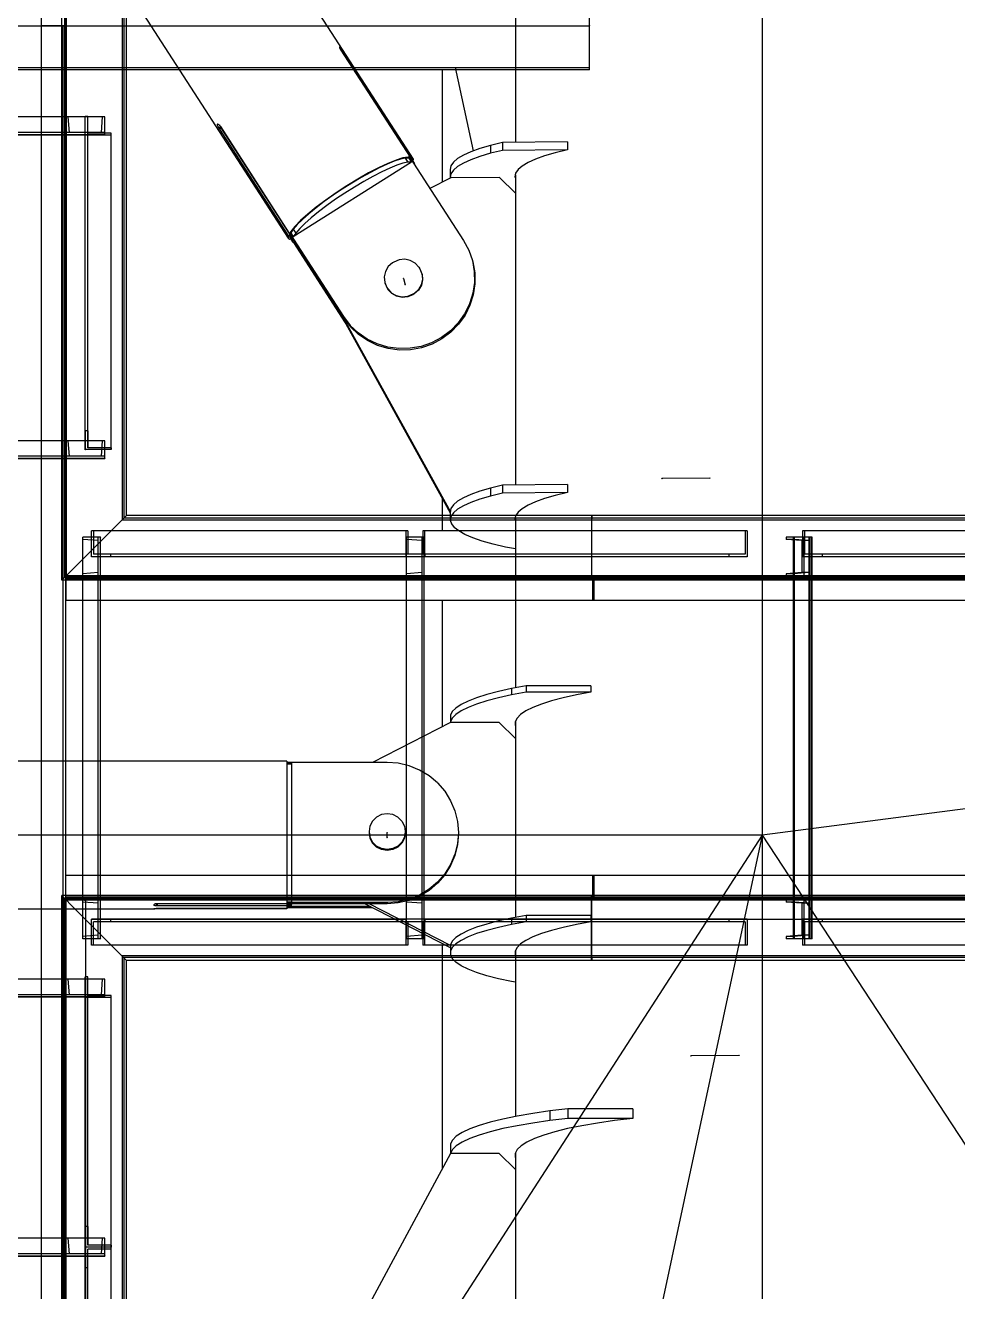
# Model space of a CAD drawing. Header units: millimetres. Extents: x 150209.93 to 150215.05, y 136675.65 to 136679.93.
# Drawn here: x 150211.3568 to 150211.4144, y 136679.0787 to 136679.157 of the extents above; entities that cross this region are included whole.
import ezdxf

# ---------------------------------------------------------------- set-up
doc = ezdxf.new("R2010")
doc.units = ezdxf.units.MM
doc.header["$LTSCALE"] = 0.25
for name, pattern in [('CENTER', [50.8, 31.75, -6.35, 6.35, -6.35]), ('XKITLINE00', [0]), ('XKITLINE02', [4, 2, -2]), ('XKITLINE03', [6, 3, -1, 1, -1])]:
    doc.linetypes.add(name, pattern=pattern)

# ---------------------------------------------------------------- blocks, each defined once
blk = doc.blocks.new('çatıı')
at = {"color": 116, "linetype": 'XKITLINE02', "true_color": 0x136734}
for p, q in [((12147.47, 17630.24), (12147.47, 19335.78)), ((12154.97, 17630.24), (12154.97, 19335.78)), ((12155.07, 17642.74), (12155.07, 17460.35)), ((12172.31, 17642.74), (12172.31, 17477.59)), ((12316.66, 17616.59), (12316.66, 17643.89)), ((12154.54, 17641.92), (12154.54, 17459.82)), ((12172.84, 17641.92), (12172.84, 17478.12)), ((12154.97, 17630.24), (12147.49, 17630.24)), ((12154.99, 17630.24), (12153.69, 17630.24)), ((12154.14, 17151.06), (12154.14, 17630.24)), ((12154.99, 17452.77), (12154.99, 17630.24)), ((12316.66, 17617.19), (11893.35, 17617.19)), ((12173.69, 17616.59), (12147.49, 17616.59)), ((12244.43, 17616.59), (12190.09, 17616.59)), ((12316.66, 17616.59), (12275.39, 17616.59)), ((12166.99, 17602.09), (12042.99, 17602.09)), ((12166.99, 17602.09), (12147.49, 17602.09)), ((12155.67, 17602.09), (12154.99, 17602.09)), ((12154.99, 17596.59), (12154.99, 17602.09)), ((12156.06, 17597.29), (12155.67, 17602.09)), ((12160.97, 17499.34), (12160.97, 17602.24)), ((12161.77, 17602.24), (12160.97, 17602.24)), ((12161.77, 17499.92), (12161.77, 17602.24)), ((12165.93, 17597.29), (12166.31, 17602.09)), ((12166.99, 17602.09), (12166.31, 17602.09)), ((12166.99, 17596.59), (12166.99, 17602.09)), ((12166.99, 17596.59), (12166.99, 17602.09)), ((12166.99, 17597.29), (12042.99, 17597.29)), ((12166.99, 17596.59), (12042.99, 17596.59)), ((12166.99, 17596.59), (12147.49, 17596.59)), ((12166.99, 17596.59), (12154.99, 17596.59)), ((12165.93, 17597.29), (12156.06, 17597.29)), ((12168.97, 17596.42), (12160.97, 17596.42)), ((12168.97, 17597.01), (12161.77, 17597.01)), ((12168.97, 17499.34), (12168.97, 17597.01)), ((12166.99, 17502.09), (12042.99, 17502.09)), ((12166.99, 17502.09), (12147.49, 17502.09)), ((12155.67, 17502.09), (12154.99, 17502.09)), ((12154.99, 17496.59), (12154.99, 17502.09)), ((12156.06, 17497.29), (12155.67, 17502.09)), ((12160.97, 17505.15), (12160.97, 17499.34)), ((12161.77, 17505.15), (12160.97, 17505.15)), ((12161.77, 17505.15), (12161.77, 17499.92)), ((12165.93, 17497.29), (12166.31, 17502.09)), ((12166.99, 17502.09), (12166.31, 17502.09)), ((12166.99, 17496.59), (12166.99, 17502.09)), ((12166.99, 17496.59), (12166.99, 17502.09)), ((12168.97, 17499.34), (12160.97, 17499.34)), ((12168.97, 17499.92), (12161.77, 17499.92)), ((12168.97, 17499.92), (12168.97, 17499.34)), ((12166.99, 17497.29), (12042.99, 17497.29)), ((12166.99, 17496.59), (12042.99, 17496.59)), ((12166.99, 17496.59), (12147.49, 17496.59)), ((12166.99, 17496.59), (12154.99, 17496.59)), ((12165.93, 17497.29), (12156.06, 17497.29)), ((12317.43, 17478.12), (12172.84, 17478.12)), ((12317.43, 17478.97), (12273.71, 17478.97)), ((12317.43, 17478.97), (12317.35, 17478.97)), ((12317.35, 17478.97), (12317.35, 17458.97)), ((12460.77, 17478.97), (12317.35, 17478.97)), ((12317.35, 17478.97), (12317.35, 17458.97)), ((12317.43, 17478.12), (12317.36, 17477.59)), ((12317.43, 17478.12), (12317.36, 17477.59)), ((12317.43, 17478.97), (12317.43, 17478.12)), ((12317.43, 17478.97), (12317.43, 17478.12)), ((12461.79, 17478.12), (12317.43, 17478.12)), ((12260.59, 17474.25), (12162.92, 17474.25)), ((12162.92, 17466.25), (12162.92, 17474.25)), ((12163.5, 17474.25), (12163.5, 17467.05)), ((12317.36, 17477.59), (12172.31, 17477.59)), ((12260.01, 17474.25), (12260.01, 17466.25)), ((12260.59, 17474.25), (12260.59, 17467.05)), ((12356.41, 17474.25), (12265.19, 17474.25)), ((12265.19, 17474.25), (12265.19, 17467.05)), ((12265.76, 17474.25), (12265.76, 17466.25)), ((12317.36, 17477.59), (12317.36, 17460.35)), ((12462.18, 17477.59), (12317.36, 17477.59)), ((12317.36, 17477.59), (12317.36, 17460.35)), ((12365.37, 17474.25), (12356.41, 17474.25)), ((12364.8, 17474.25), (12364.8, 17467.05)), ((12365.37, 17474.25), (12365.37, 17466.25)), ((12473.57, 17474.27), (12382.5, 17474.25)), ((12382.5, 17474.25), (12382.5, 17466.25)), ((12383.11, 17474.25), (12383.11, 17467.05)), ((12160.17, 17348.27), (12160.17, 17472.27)), ((12165.67, 17472.27), (12160.17, 17472.27)), ((12165.67, 17472.27), (12160.17, 17472.27)), ((12160.17, 17471.59), (12160.17, 17472.27)), ((12164.97, 17471.21), (12160.17, 17471.59)), ((12164.97, 17348.27), (12164.97, 17472.27)), ((12164.97, 17461.34), (12164.97, 17471.21)), ((12165.67, 17348.27), (12165.67, 17472.27)), ((12165.67, 17460.27), (12165.67, 17472.27)), ((12260.17, 17348.27), (12260.17, 17472.27)), ((12265.67, 17472.27), (12260.17, 17472.27)), ((12265.67, 17472.27), (12260.17, 17472.27)), ((12260.17, 17471.59), (12260.17, 17472.27)), ((12264.97, 17471.21), (12260.17, 17471.59)), ((12264.97, 17348.27), (12264.97, 17472.27)), ((12264.97, 17461.34), (12264.97, 17471.21)), ((12265.67, 17410.92), (12265.67, 17472.27)), ((12265.67, 17460.27), (12265.67, 17472.27)), ((12385.25, 17472.27), (12377.45, 17472.27)), ((12377.45, 17472.27), (12377.45, 17471.59)), ((12382.25, 17471.21), (12377.45, 17471.59)), ((12379.75, 17471.59), (12377.45, 17471.59)), ((12379.75, 17348.27), (12379.75, 17472.27)), ((12385.52, 17472.27), (12379.75, 17472.27)), ((12379.75, 17472.27), (12379.75, 17471.59)), ((12384.55, 17471.21), (12379.75, 17471.59)), ((12379.77, 17348.27), (12379.77, 17472.27)), ((12380.01, 17348.27), (12380.01, 17472.27)), ((12380.03, 17348.27), (12380.03, 17472.27)), ((12382.25, 17471.21), (12382.25, 17461.34)), ((12384.55, 17471.21), (12382.25, 17471.21)), ((12382.95, 17472.27), (12382.95, 17460.27)), ((12384.55, 17471.21), (12384.55, 17461.34)), ((12384.57, 17348.27), (12384.57, 17472.27)), ((12384.8, 17348.27), (12384.8, 17472.27)), ((12385.25, 17348.27), (12385.25, 17472.27)), ((12385.25, 17472.27), (12385.25, 17460.27)), ((12385.52, 17348.27), (12385.52, 17472.27)), ((12265.82, 17467.05), (12163.5, 17467.05)), ((12168.74, 17467.05), (12168.74, 17466.25)), ((12355.89, 17467.05), (12260.08, 17467.05)), ((12260.08, 17467.05), (12260.08, 17466.25)), ((12265.82, 17467.05), (12265.82, 17466.25)), ((12364.8, 17467.05), (12355.89, 17467.05)), ((12359.69, 17467.05), (12359.69, 17466.25)), ((12473.57, 17466.27), (12382.5, 17466.25)), ((12473.57, 17467.07), (12383.11, 17467.05)), ((12388.54, 17467.06), (12383.11, 17467.05)), ((12478.48, 17467.07), (12388.54, 17467.06)), ((12388.54, 17467.06), (12388.54, 17466.26)), ((12478.48, 17466.27), (12388.54, 17466.26)), ((12265.82, 17466.25), (12162.92, 17466.25)), ((12165.67, 17466.25), (12162.92, 17466.25)), ((12365.37, 17466.25), (12260.08, 17466.25)), ((12355.81, 17466.25), (12265.76, 17466.25)), ((12388.54, 17466.26), (12382.5, 17466.25)), ((12317.43, 17459.82), (12154.54, 17459.82)), ((12154.99, 17460.27), (12154.99, 17452.77)), ((12154.99, 17452.77), (12154.99, 17460.27)), ((12154.99, 17460.27), (12154.99, 17460.27)), ((12318.09, 17460.27), (12154.99, 17460.27)), ((12154.99, 17459.42), (12154.99, 17452.77)), ((12154.99, 17459.42), (12154.99, 17459.42)), ((12318.09, 17459.42), (12154.99, 17459.42)), ((12317.36, 17460.35), (12155.07, 17460.35)), ((12164.97, 17461.34), (12160.17, 17460.95)), ((12160.17, 17460.27), (12160.17, 17460.95)), ((12165.67, 17460.27), (12160.17, 17460.27)), ((12264.97, 17461.34), (12260.17, 17460.95)), ((12260.17, 17460.27), (12260.17, 17460.95)), ((12265.67, 17460.27), (12260.17, 17460.27)), ((12317.43, 17458.97), (12293.8, 17458.97)), ((12317.43, 17458.97), (12317.35, 17458.97)), ((12446.2, 17458.97), (12317.35, 17458.97)), ((12317.36, 17460.35), (12317.43, 17459.82)), ((12479.55, 17460.35), (12317.36, 17460.35)), ((12317.36, 17460.35), (12317.43, 17459.82)), ((12317.43, 17459.82), (12317.43, 17458.97)), ((12480.22, 17459.82), (12317.43, 17459.82)), ((12317.43, 17459.82), (12317.43, 17458.97)), ((12317.67, 17460.27), (12317.67, 17452.77)), ((12480.93, 17460.27), (12317.67, 17460.27)), ((12317.7, 17459.42), (12317.69, 17452.77)), ((13534.97, 17459.42), (12317.7, 17459.42)), ((12318.06, 17459.42), (12318.07, 17452.77)), ((12318.09, 17460.27), (12318.09, 17452.77)), ((12318.09, 17460.27), (12318.09, 17452.77)), ((12318.09, 17452.77), (12318.09, 17460.27)), ((12318.09, 17459.42), (12318.09, 17452.77)), ((12382.25, 17461.34), (12377.45, 17460.95)), ((12377.45, 17460.95), (12377.45, 17460.27)), ((12379.75, 17460.95), (12377.45, 17460.95)), ((12385.25, 17460.27), (12377.45, 17460.27)), ((12384.55, 17461.34), (12379.75, 17460.95)), ((12379.75, 17460.95), (12379.75, 17460.27)), ((12384.55, 17461.34), (12382.25, 17461.34)), ((12318.09, 17452.77), (12293.8, 17452.77)), ((12317.69, 17452.77), (12317.67, 17452.77)), ((12446.2, 17452.77), (12317.67, 17452.77)), ((12318.09, 17452.77), (12318.07, 17452.77)), ((13471.62, 17452.77), (12318.07, 17452.77)), ((12260.17, 17348.27), (12260.17, 17408.1)), ((12265.67, 17348.27), (12265.67, 17410.92)), ((12147.49, 17151.06), (12147.49, 17403.13)), ((12154.99, 17151.06), (12154.99, 17403.13)), ((12160.17, 17348.27), (12160.17, 17403.13)), ((12165.67, 17348.27), (12165.67, 17403.13)), ((12318.09, 17367.78), (12154.99, 17367.77)), ((12154.99, 17360.27), (12154.99, 17367.77)), ((12154.99, 17360.27), (12154.99, 17367.77)), ((12446.2, 17367.78), (12317.67, 17367.78)), ((12317.69, 17367.78), (12317.67, 17367.78)), ((12317.67, 17367.78), (12317.67, 17360.28)), ((12317.69, 17367.78), (12317.7, 17361.13)), ((12318.07, 17367.78), (12318.06, 17361.13)), ((12318.09, 17367.78), (12318.09, 17360.28)), ((12318.09, 17360.28), (12318.09, 17367.78)), ((12318.09, 17360.28), (12318.09, 17367.78)), ((12157.85, 17357.43), (12153.69, 17361.59)), ((12153.69, 17357.43), (12153.69, 17361.59)), ((12157.85, 17357.43), (12153.69, 17361.59)), ((12317.43, 17361.59), (12153.69, 17361.59)), ((12154.54, 17150.24), (12154.54, 17360.74)), ((12317.43, 17360.74), (12154.54, 17360.74)), ((12318.09, 17361.13), (12154.99, 17361.12)), ((12317.43, 17361.59), (12317.35, 17361.59)), ((12317.35, 17341.59), (12317.35, 17361.59)), ((13535.07, 17361.59), (12317.35, 17361.59)), ((12317.35, 17341.59), (12317.35, 17361.59)), ((12317.43, 17360.74), (12317.36, 17360.21)), ((12317.43, 17360.74), (12317.36, 17360.21)), ((12317.43, 17361.59), (12317.43, 17360.74)), ((12317.43, 17361.59), (12317.43, 17360.74)), ((13535.07, 17360.74), (12317.43, 17360.74)), ((13534.97, 17361.13), (12317.7, 17361.13)), ((13431.69, 17361.13), (12318.06, 17361.13)), ((12318.09, 17361.13), (12318.09, 17361.13)), ((12318.09, 17360.28), (12154.99, 17360.27)), ((12155.07, 17150.18), (12155.07, 17360.21)), ((12317.36, 17360.21), (12155.07, 17360.21)), ((12165.67, 17360.27), (12160.17, 17360.27)), ((12160.17, 17359.59), (12160.17, 17360.27)), ((12164.97, 17359.21), (12160.17, 17359.59)), ((12164.97, 17349.34), (12164.97, 17359.21)), ((12165.67, 17348.27), (12165.67, 17360.27)), ((12265.67, 17360.27), (12260.17, 17360.27)), ((12260.17, 17359.59), (12260.17, 17360.27)), ((12264.97, 17359.21), (12260.17, 17359.59)), ((12264.97, 17349.34), (12264.97, 17359.21)), ((12265.67, 17348.27), (12265.67, 17360.27)), ((12317.36, 17360.21), (12317.36, 17342.97)), ((13534.93, 17360.21), (12317.36, 17360.21)), ((12317.36, 17360.21), (12317.36, 17342.97)), ((13535, 17360.28), (12317.67, 17360.28)), ((13431.69, 17360.28), (12318.09, 17360.28)), ((12318.09, 17360.28), (12318.09, 17360.28)), ((12385.25, 17360.27), (12377.45, 17360.27)), ((12377.45, 17360.27), (12377.45, 17359.59)), ((12382.25, 17359.21), (12377.45, 17359.59)), ((12379.75, 17359.59), (12377.45, 17359.59)), ((12379.75, 17360.27), (12379.75, 17359.59)), ((12384.55, 17359.21), (12379.75, 17359.59)), ((12382.25, 17359.21), (12382.25, 17349.34)), ((12384.55, 17359.21), (12382.25, 17359.21)), ((12382.95, 17360.27), (12382.95, 17348.27)), ((12384.55, 17359.21), (12384.55, 17349.34)), ((12385.25, 17360.27), (12385.25, 17348.27)), ((12265.82, 17354.28), (12162.92, 17354.28)), ((12162.92, 17346.28), (12162.92, 17354.28)), ((12265.82, 17353.48), (12163.5, 17353.48)), ((12163.5, 17346.28), (12163.5, 17353.48)), ((12168.74, 17354.28), (12168.74, 17353.48)), ((12260.01, 17354.28), (12260.01, 17346.28)), ((12365.37, 17354.29), (12260.08, 17354.29)), ((12260.08, 17354.29), (12260.08, 17353.49)), ((12364.8, 17353.49), (12260.08, 17353.49)), ((12260.59, 17353.48), (12260.59, 17346.28)), ((12265.19, 17353.49), (12265.19, 17346.29)), ((12265.76, 17354.29), (12265.76, 17346.29)), ((12265.82, 17354.28), (12265.82, 17353.48)), ((12359.69, 17354.29), (12359.69, 17353.49)), ((12364.8, 17353.49), (12364.8, 17346.29)), ((12365.37, 17354.29), (12365.37, 17346.29)), ((12478.71, 17354.29), (12382.5, 17354.29)), ((12382.5, 17354.29), (12382.5, 17346.29)), ((12478.71, 17353.49), (12383.11, 17353.49)), ((12383.11, 17353.49), (12383.11, 17346.29)), ((12388.57, 17354.29), (12388.57, 17353.49)), ((12164.97, 17349.34), (12160.17, 17348.95)), ((12160.17, 17348.27), (12160.17, 17348.95)), ((12264.97, 17349.34), (12260.17, 17348.95)), ((12260.17, 17348.27), (12260.17, 17348.95)), ((12382.25, 17349.34), (12377.45, 17348.95)), ((12377.45, 17348.95), (12377.45, 17348.27)), ((12379.75, 17348.95), (12377.45, 17348.95)), ((12384.55, 17349.34), (12379.75, 17348.95)), ((12379.75, 17348.95), (12379.75, 17348.27)), ((12384.55, 17349.34), (12382.25, 17349.34)), ((12165.67, 17348.27), (12160.17, 17348.27)), ((12165.67, 17348.27), (12160.17, 17348.27)), ((12260.59, 17346.28), (12162.92, 17346.28)), ((12265.67, 17348.27), (12260.17, 17348.27)), ((12265.67, 17348.27), (12260.17, 17348.27)), ((12365.37, 17346.29), (12265.19, 17346.29)), ((12385.25, 17348.27), (12377.45, 17348.27)), ((12385.52, 17348.27), (12379.75, 17348.27)), ((12473.26, 17346.29), (12382.5, 17346.29)), ((12172.31, 17342.97), (12172.31, 17150.18)), ((12317.36, 17342.97), (12172.31, 17342.97)), ((12172.84, 17342.44), (12172.84, 17150.24)), ((12317.43, 17342.44), (12172.84, 17342.44)), ((12317.43, 17341.59), (12274.86, 17341.59)), ((12317.43, 17341.59), (12317.35, 17341.59)), ((12446.2, 17341.59), (12317.35, 17341.59)), ((12317.36, 17342.97), (12317.43, 17342.44)), ((13534.93, 17342.97), (12317.36, 17342.97)), ((12317.36, 17342.97), (12317.43, 17342.44)), ((12317.43, 17342.44), (12317.43, 17341.59)), ((13535.07, 17342.44), (12317.43, 17342.44)), ((12317.43, 17342.44), (12317.43, 17341.59)), ((12166.99, 17335.78), (12042.99, 17335.78)), ((12166.99, 17335.78), (12147.49, 17335.78)), ((12155.67, 17335.78), (12154.99, 17335.78)), ((12154.99, 17330.28), (12154.99, 17335.78)), ((12156.06, 17330.98), (12155.67, 17335.78)), ((12160.97, 17253.03), (12160.97, 17336.51)), ((12161.77, 17336.51), (12160.97, 17336.51)), ((12161.77, 17253.67), (12161.77, 17336.51)), ((12165.93, 17330.98), (12166.31, 17335.78)), ((12166.99, 17335.78), (12166.31, 17335.78)), ((12166.99, 17330.28), (12166.99, 17335.78)), ((12166.99, 17330.28), (12166.99, 17335.78)), ((12166.99, 17330.98), (12042.99, 17330.98)), ((12166.99, 17330.28), (12042.99, 17330.28)), ((12166.99, 17330.28), (12147.49, 17330.28)), ((12166.99, 17330.28), (12154.99, 17330.28)), ((12165.93, 17330.98), (12156.06, 17330.98)), ((12168.97, 17330.11), (12160.97, 17330.11)), ((12168.97, 17330.75), (12161.77, 17330.75)), ((12168.97, 17253.03), (12168.97, 17330.75)), ((12160.97, 17259.42), (12160.97, 17253.03)), ((12161.77, 17259.42), (12160.97, 17259.42)), ((12161.77, 17259.42), (12161.77, 17253.67)), ((12166.99, 17255.78), (12042.99, 17255.78)), ((12166.99, 17255.78), (12147.49, 17255.78)), ((12155.67, 17255.78), (12154.99, 17255.78)), ((12154.99, 17250.28), (12154.99, 17255.78)), ((12156.06, 17250.98), (12155.67, 17255.78)), ((12165.93, 17250.98), (12166.31, 17255.78)), ((12166.99, 17255.78), (12166.31, 17255.78)), ((12166.99, 17250.28), (12166.99, 17255.78)), ((12166.99, 17250.28), (12166.99, 17255.78)), ((12160.97, 17169.54), (12160.97, 17253.03)), ((12168.97, 17253.03), (12160.97, 17253.03)), ((12168.97, 17253.03), (12160.97, 17253.03)), ((12168.97, 17253.67), (12161.77, 17253.67)), ((12161.77, 17169.54), (12161.77, 17252.39)), ((12168.97, 17252.39), (12161.77, 17252.39)), ((12168.97, 17253.67), (12168.97, 17253.03)), ((12168.97, 17175.3), (12168.97, 17253.03)), ((12166.99, 17250.98), (12042.99, 17250.98)), ((12166.99, 17250.28), (12042.99, 17250.28)), ((12166.99, 17250.28), (12147.49, 17250.28)), ((12166.99, 17250.28), (12154.99, 17250.28)), ((12165.93, 17250.98), (12156.06, 17250.98)), ((12161.77, 17246.63), (12160.97, 17246.63))]:
    blk.add_line(p, q, dxfattribs=at)
at = {"color": 1, "linetype": 'XKITLINE03'}
for p, q in [((12154.97, 17630.24), (12154.97, 19330.99)), ((11893.35, 17630.24), (12316.66, 17630.24)), ((12154.99, 17151.06), (12154.99, 17630.24)), ((12042.99, 17596.59), (12166.99, 17596.59)), ((12160.97, 17499.34), (12160.97, 17596.42)), ((12042.99, 17496.59), (12166.99, 17496.59)), ((12165.67, 17348.27), (12165.67, 17472.27)), ((12265.67, 17348.27), (12265.67, 17472.27)), ((12385.25, 17348.27), (12385.25, 17472.27)), ((12473.57, 17466.27), (12382.5, 17466.25)), ((12260.01, 17466.25), (12162.92, 17466.25)), ((12365.37, 17466.25), (12265.76, 17466.25)), ((12154.99, 17460.27), (12318.09, 17460.27)), ((12318.09, 17460.27), (13535, 17460.27)), ((12382.95, 17460.27), (12385.25, 17460.27)), ((12318.09, 17360.28), (12154.99, 17360.27)), ((12160.99, 17360), (12160.99, 17146.24)), ((13535, 17360.28), (12318.09, 17360.28)), ((12382.95, 17360.27), (12385.25, 17360.27)), ((12162.92, 17354.28), (12260.01, 17354.28)), ((12265.76, 17354.29), (12365.37, 17354.29)), ((12311.39, 17354.29), (13535, 17354.29)), ((12382.5, 17354.29), (12472.65, 17354.29)), ((12042.99, 17330.28), (12166.99, 17330.28)), ((12160.97, 17253.03), (12160.97, 17330.11)), ((12160.97, 17175.94), (12160.97, 17253.03)), ((12042.99, 17250.28), (12166.99, 17250.28))]:
    blk.add_line(p, q, dxfattribs=at)
at = {"color": 8, "linetype": 'CENTER'}
for p, q in [((11840, 18200.27), (12370, 17380.27)), ((12195, 18200.27), (12370, 17380.27)), ((12370, 17654.86), (12370, 16010.75)), ((12259.24, 17552.16), (12259.81, 17550.23)), ((13445, 17519.98), (12370, 17380.27)), ((12353.9, 17490.51), (12339.07, 17490.38)), ((12370, 17380.27), (11840, 17380.28)), ((12370, 17380.27), (11840, 16560.27)), ((12370, 17380.27), (12195, 16560.27)), ((12254.2, 17379.49), (12254.2, 17381.06)), ((12370, 17380.27), (13445, 15740.28)), ((12362.87, 17312.23), (12348.05, 17312.1))]:
    blk.add_line(p, q, dxfattribs=at)
at = {"color": 8, "linetype": 'XKITLINE00'}
for p, q in [((11986.48, 18015.68), (12262.23, 17589.04)), ((11947.92, 17991.25), (12223.68, 17564.61)), ((12293.8, 17654.86), (12293.8, 17594.25)), ((12239.49, 17623.72), (12239.47, 17623.62)), ((12239.47, 17623.62), (12239.51, 17623.45)), ((12239.56, 17623.75), (12239.49, 17623.72)), ((12239.51, 17623.45), (12239.6, 17623.22)), ((12239.66, 17623.71), (12239.56, 17623.75)), ((12239.6, 17623.22), (12239.73, 17622.96)), ((12239.67, 17623.69), (12239.79, 17623.54)), ((12239.73, 17622.96), (12239.91, 17622.67)), ((12239.79, 17623.54), (12239.94, 17623.32)), ((12239.94, 17623.32), (12240.11, 17623.06)), ((12240.3, 17622.78), (12239.97, 17622.57)), ((12240.11, 17623.06), (12240.3, 17622.78)), ((12240.3, 17622.78), (12240.49, 17622.48)), ((12239.91, 17622.67), (12261.29, 17589.6)), ((12240.49, 17622.48), (12240.17, 17622.27)), ((12240.49, 17622.48), (12261.87, 17589.41)), ((12271.2, 17616.59), (12271.2, 17581.9)), ((12275.22, 17617.38), (12280.73, 17591.56)), ((12201.72, 17599.77), (12201.69, 17599.65)), ((12201.69, 17599.65), (12201.69, 17599.63)), ((12201.69, 17599.63), (12201.76, 17599.45)), ((12201.81, 17599.85), (12201.72, 17599.77)), ((12201.76, 17599.45), (12201.87, 17599.21)), ((12201.93, 17599.84), (12201.81, 17599.85)), ((12202.1, 17599.75), (12201.93, 17599.84)), ((12202.28, 17599.59), (12202.1, 17599.75)), ((12202.28, 17599.59), (12202.48, 17599.36)), ((12202.48, 17599.36), (12202.68, 17599.09)), ((12201.87, 17599.21), (12202.01, 17598.93)), ((12202.01, 17598.93), (12202.18, 17598.63)), ((12202.74, 17598.98), (12202.18, 17598.63)), ((12202.18, 17598.63), (12202.37, 17598.33)), ((12202.87, 17598.65), (12202.37, 17598.33)), ((12202.37, 17598.33), (12223.75, 17565.26)), ((12202.68, 17599.09), (12224.05, 17566.01)), ((12202.8, 17598.9), (12202.87, 17598.67)), ((12202.87, 17598.67), (12240.81, 17539.96)), ((12282.87, 17592.33), (12280.06, 17591.32)), ((12286.15, 17593.3), (12282.87, 17592.33)), ((12289.88, 17594.21), (12286.15, 17593.3)), ((12286.15, 17593.3), (12286.15, 17590.84)), ((12289.88, 17591.75), (12286.15, 17590.84)), ((12309.86, 17594.39), (12289.88, 17594.21)), ((12289.88, 17594.21), (12289.88, 17591.75)), ((12309.86, 17591.93), (12289.88, 17591.75)), ((12309.86, 17591.93), (12306.12, 17591.02)), ((12309.86, 17594.39), (12309.86, 17591.93)), ((12261.72, 17588.13), (12225.22, 17565)), ((12254.45, 17587.74), (12251.58, 17586.4)), ((12254.19, 17587.5), (12251.71, 17586.34)), ((12256.4, 17588.39), (12254.19, 17587.5)), ((12256.97, 17588.75), (12254.45, 17587.74)), ((12258.29, 17589.01), (12256.4, 17588.39)), ((12259.07, 17589.4), (12256.97, 17588.75)), ((12259.09, 17587.77), (12257.2, 17587.15)), ((12259.81, 17589.34), (12258.29, 17589.01)), ((12260.67, 17589.67), (12259.07, 17589.4)), ((12260.61, 17588.1), (12259.09, 17587.77)), ((12260.92, 17589.37), (12259.81, 17589.34)), ((12259.81, 17589.34), (12260.61, 17588.1)), ((12261.72, 17588.13), (12260.61, 17588.1)), ((12261.29, 17589.6), (12260.67, 17589.67)), ((12261.29, 17589.6), (12260.92, 17589.37)), ((12260.92, 17589.37), (12261.72, 17588.13)), ((12261.24, 17589.55), (12260.93, 17589.35)), ((12261.19, 17589.54), (12261.2, 17589.52)), ((12261.24, 17589.55), (12277.8, 17563.91)), ((12261.87, 17589.41), (12261.48, 17589.16)), ((12261.5, 17589.18), (12261.48, 17589.16)), ((12261.5, 17589.18), (12262.31, 17587.94)), ((12261.7, 17589), (12261.5, 17589.18)), ((12261.7, 17589), (12262.5, 17587.76)), ((12261.87, 17589.41), (12262.23, 17589.04)), ((12262.17, 17588.39), (12262.11, 17588.36)), ((12262.23, 17589.04), (12262.17, 17588.39)), ((12262.31, 17587.94), (12262.28, 17587.92)), ((12262.5, 17587.76), (12262.31, 17587.94)), ((12262.5, 17587.76), (12262.61, 17587.53)), ((12262.61, 17587.53), (12262.63, 17587.38)), ((12274.67, 17588.09), (12273.92, 17586.97)), ((12275.95, 17589.19), (12274.67, 17588.09)), ((12277.75, 17590.27), (12275.95, 17589.19)), ((12277.75, 17587.81), (12275.95, 17586.73)), ((12280.06, 17591.32), (12277.75, 17590.27)), ((12280.06, 17588.86), (12277.75, 17587.81)), ((12282.87, 17589.87), (12280.06, 17588.86)), ((12286.15, 17590.84), (12282.87, 17589.87)), ((12297.72, 17587.99), (12295.92, 17586.91)), ((12300.03, 17589.04), (12297.72, 17587.99)), ((12302.84, 17590.05), (12300.03, 17589.04)), ((12306.12, 17591.02), (12302.84, 17590.05)), ((12248.45, 17584.76), (12245.15, 17582.89)), ((12249.02, 17584.96), (12246.19, 17583.39)), ((12249.82, 17583.72), (12246.99, 17582.15)), ((12251.58, 17586.4), (12248.45, 17584.76)), ((12251.71, 17586.34), (12249.02, 17584.96)), ((12252.51, 17585.1), (12249.82, 17583.72)), ((12254.99, 17586.26), (12252.51, 17585.1)), ((12257.2, 17587.15), (12254.99, 17586.26)), ((12273.92, 17586.97), (12273.71, 17585.85)), ((12273.71, 17585.85), (12273.71, 17583.39)), ((12273.92, 17584.51), (12273.71, 17583.39)), ((12274.67, 17585.63), (12273.92, 17584.51)), ((12275.95, 17586.73), (12274.67, 17585.63)), ((12293.89, 17584.69), (12293.68, 17583.57)), ((12293.8, 17584.17), (12293.8, 17488.41)), ((12294.64, 17585.81), (12293.89, 17584.69)), ((12295.92, 17586.91), (12294.64, 17585.81)), ((12240.35, 17579.8), (12237.5, 17577.88)), ((12241.78, 17580.83), (12238.45, 17578.64)), ((12243.27, 17581.65), (12240.35, 17579.8)), ((12244.07, 17580.41), (12241.15, 17578.56)), ((12245.15, 17582.89), (12241.78, 17580.83)), ((12246.19, 17583.39), (12243.27, 17581.65)), ((12246.99, 17582.15), (12244.07, 17580.41)), ((12273.88, 17583.26), (12267.42, 17579.98)), ((12273.71, 17583.39), (12273.76, 17583.21)), ((12288.86, 17583.4), (12273.88, 17583.26)), ((12293.8, 17578.58), (12288.86, 17583.4)), ((12293.68, 17583.57), (12293.8, 17583.18)), ((12234.77, 17575.93), (12232.24, 17574.01)), ((12235.26, 17576.41), (12232.3, 17574.18)), ((12237.5, 17577.88), (12234.77, 17575.93)), ((12238.45, 17578.64), (12235.26, 17576.41)), ((12238.3, 17576.64), (12235.57, 17574.69)), ((12241.15, 17578.56), (12238.3, 17576.64)), ((12229.67, 17572.04), (12227.44, 17570.04)), ((12229.97, 17572.15), (12228.01, 17570.41)), ((12232.3, 17574.18), (12229.67, 17572.04)), ((12232.24, 17574.01), (12229.97, 17572.15)), ((12233.04, 17572.77), (12230.77, 17570.91)), ((12235.57, 17574.69), (12233.04, 17572.77)), ((12225.68, 17568.25), (12224.44, 17566.72)), ((12226.4, 17568.81), (12225.2, 17567.42)), ((12227.44, 17570.04), (12225.68, 17568.25)), ((12228.01, 17570.41), (12226.4, 17568.81)), ((12228.81, 17569.17), (12227.2, 17567.57)), ((12230.77, 17570.91), (12228.81, 17569.17)), ((12223.75, 17565.26), (12223.68, 17564.61)), ((12223.68, 17564.61), (12224.04, 17564.24)), ((12224.25, 17565.57), (12223.75, 17565.26)), ((12224.35, 17564.44), (12224.04, 17564.24)), ((12224.44, 17566.72), (12224.05, 17566.01)), ((12224.42, 17566.24), (12224.05, 17566.01)), ((12224.07, 17566.02), (12224.16, 17565.88)), ((12224.11, 17565.49), (12224.07, 17565.16)), ((12224.07, 17565.16), (12224.87, 17563.92)), ((12224.07, 17565.16), (12224.1, 17564.88)), ((12224.1, 17564.88), (12224.22, 17564.65)), ((12224.43, 17566.23), (12224.11, 17566.03)), ((12224.11, 17566.03), (12224.16, 17565.88)), ((12224.11, 17566.03), (12240.68, 17540.4)), ((12224.25, 17565.57), (12224.11, 17565.49)), ((12224.11, 17565.49), (12224.91, 17564.25)), ((12224.22, 17564.65), (12225.02, 17563.41)), ((12225.2, 17567.42), (12224.42, 17566.24)), ((12224.42, 17566.24), (12225.22, 17565)), ((12224.91, 17564.25), (12224.87, 17563.92)), ((12225.05, 17564.33), (12224.91, 17564.25)), ((12225.2, 17567.42), (12226, 17566.17)), ((12226, 17566.17), (12225.22, 17565)), ((12227.2, 17567.57), (12226, 17566.17)), ((12224.87, 17563.92), (12224.9, 17563.64)), ((12224.9, 17563.64), (12225.02, 17563.41)), ((12225.21, 17563.23), (12225.02, 17563.41)), ((12225.61, 17563.48), (12225.21, 17563.23)), ((12225.23, 17563.25), (12241.25, 17538.47)), ((12225.34, 17563.32), (12240.87, 17539.29)), ((12277.8, 17563.91), (12279.41, 17560.92)), ((12279.41, 17560.92), (12280.53, 17557.72)), ((12255.86, 17557), (12254.55, 17555.85)), ((12256.29, 17557.27), (12255.86, 17557)), ((12257.89, 17557.96), (12256.29, 17557.27)), ((12259.63, 17558.14), (12257.89, 17557.96)), ((12261.34, 17557.78), (12259.63, 17558.14)), ((12262.85, 17556.91), (12261.34, 17557.78)), ((12262.85, 17556.91), (12264, 17555.63)), ((12280.53, 17557.72), (12280.66, 17557.28)), ((12280.53, 17557.72), (12281.12, 17554.37)), ((12280.66, 17557.28), (12281.25, 17553.94)), ((12253.66, 17554.36), (12253.28, 17552.67)), ((12253.28, 17552.67), (12253.44, 17550.95)), ((12254.55, 17555.85), (12253.66, 17554.36)), ((12264, 17555.63), (12264.27, 17555.21)), ((12264.27, 17555.21), (12264.96, 17553.64)), ((12264.96, 17553.64), (12265, 17553.5)), ((12264.96, 17553.64), (12265.13, 17551.92)), ((12265, 17553.5), (12265.17, 17551.78)), ((12281.12, 17554.37), (12281.17, 17550.98)), ((12281.25, 17553.94), (12281.3, 17550.54)), ((12253.44, 17550.95), (12253.48, 17550.81)), ((12253.44, 17550.95), (12254.13, 17549.38)), ((12253.48, 17550.81), (12254.17, 17549.24)), ((12254.13, 17549.38), (12254.17, 17549.24)), ((12254.13, 17549.38), (12254.4, 17548.96)), ((12254.17, 17549.24), (12254.44, 17548.82)), ((12254.4, 17548.96), (12254.44, 17548.82)), ((12254.4, 17548.96), (12255.56, 17547.68)), ((12254.44, 17548.82), (12255.6, 17547.54)), ((12263.85, 17548.74), (12262.54, 17547.59)), ((12263.89, 17548.6), (12262.58, 17547.45)), ((12264.74, 17550.24), (12263.85, 17548.74)), ((12264.79, 17550.1), (12263.89, 17548.6)), ((12265.13, 17551.92), (12264.74, 17550.24)), ((12265.17, 17551.78), (12264.79, 17550.1)), ((12281.17, 17550.98), (12280.68, 17547.61)), ((12281.3, 17550.54), (12280.81, 17547.17)), ((12257.06, 17546.81), (12255.56, 17547.68)), ((12257.1, 17546.67), (12255.6, 17547.54)), ((12258.77, 17546.45), (12257.06, 17546.81)), ((12258.81, 17546.31), (12257.1, 17546.67)), ((12260.51, 17546.63), (12258.77, 17546.45)), ((12260.55, 17546.49), (12258.81, 17546.31)), ((12262.12, 17547.32), (12260.51, 17546.63)), ((12262.16, 17547.18), (12260.55, 17546.49)), ((12262.54, 17547.59), (12262.12, 17547.32)), ((12262.12, 17547.32), (12262.16, 17547.18)), ((12262.58, 17547.45), (12262.16, 17547.18)), ((12262.54, 17547.59), (12262.58, 17547.45)), ((12280.68, 17547.61), (12279.66, 17544.35)), ((12280.81, 17547.17), (12279.79, 17543.91)), ((12239.69, 17541.69), (12240.33, 17540.27)), ((12240.1, 17541.06), (12240.33, 17540.27)), ((12240.25, 17540.82), (12273.73, 17480.15)), ((12278.14, 17541.28), (12276.16, 17538.49)), ((12278.27, 17540.85), (12276.29, 17538.05)), ((12279.66, 17544.35), (12278.14, 17541.28)), ((12279.79, 17543.91), (12278.27, 17540.85)), ((12240.33, 17540.27), (12273.71, 17479.79)), ((12240.68, 17540.4), (12240.81, 17539.96)), ((12240.68, 17540.4), (12242.75, 17537.7)), ((12240.81, 17539.96), (12242.88, 17537.26)), ((12241.16, 17538.77), (12241.25, 17538.47)), ((12241.25, 17538.47), (12241.52, 17538.11)), ((12242.75, 17537.7), (12242.88, 17537.26)), ((12245.22, 17535.35), (12242.75, 17537.7)), ((12245.35, 17534.91), (12242.88, 17537.26)), ((12276.16, 17538.49), (12273.76, 17536.03)), ((12276.29, 17538.05), (12273.89, 17535.59)), ((12248.04, 17533.42), (12245.22, 17535.35)), ((12248.17, 17532.98), (12245.35, 17534.91)), ((12251.14, 17531.95), (12248.04, 17533.42)), ((12251.27, 17531.51), (12248.17, 17532.98)), ((12271, 17533.96), (12267.95, 17532.35)), ((12271.13, 17533.53), (12268.08, 17531.91)), ((12273.76, 17536.03), (12271, 17533.96)), ((12273.89, 17535.59), (12271.13, 17533.53)), ((12254.43, 17530.98), (12251.14, 17531.95)), ((12254.56, 17530.54), (12251.27, 17531.51)), ((12257.84, 17530.53), (12254.43, 17530.98)), ((12257.97, 17530.09), (12254.56, 17530.54)), ((12261.29, 17530.61), (12257.84, 17530.53)), ((12261.42, 17530.17), (12257.97, 17530.09)), ((12264.69, 17531.22), (12261.29, 17530.61)), ((12264.82, 17530.78), (12261.42, 17530.17)), ((12267.95, 17532.35), (12264.69, 17531.22)), ((12268.08, 17531.91), (12264.82, 17530.78)), ((12282.87, 17486.5), (12280.06, 17485.49)), ((12286.15, 17487.46), (12282.87, 17486.5)), ((12289.88, 17488.38), (12286.15, 17487.46)), ((12286.15, 17487.46), (12286.15, 17485)), ((12289.88, 17485.92), (12286.15, 17485)), ((12309.86, 17488.56), (12289.88, 17488.38)), ((12289.88, 17488.38), (12289.88, 17485.92)), ((12309.86, 17486.1), (12289.88, 17485.92)), ((12309.86, 17486.1), (12306.12, 17485.18)), ((12309.86, 17488.56), (12309.86, 17486.1)), ((12271.2, 17484.34), (12271.2, 17474.25)), ((12274.67, 17482.26), (12273.92, 17481.14)), ((12275.95, 17483.36), (12274.67, 17482.26)), ((12277.75, 17484.44), (12275.95, 17483.36)), ((12277.75, 17481.98), (12275.95, 17480.9)), ((12280.06, 17485.49), (12277.75, 17484.44)), ((12280.06, 17483.02), (12277.75, 17481.98)), ((12282.87, 17484.04), (12280.06, 17483.02)), ((12286.15, 17485), (12282.87, 17484.04)), ((12297.72, 17482.16), (12295.92, 17481.08)), ((12300.03, 17483.2), (12297.72, 17482.16)), ((12302.84, 17484.22), (12300.03, 17483.2)), ((12306.12, 17485.18), (12302.84, 17484.22)), ((12273.92, 17481.14), (12273.71, 17480.01)), ((12273.71, 17480.01), (12273.71, 17477.55)), ((12273.92, 17478.68), (12273.71, 17477.55)), ((12274.67, 17479.79), (12273.92, 17478.68)), ((12275.95, 17480.9), (12274.67, 17479.79)), ((12293.89, 17478.86), (12293.68, 17477.73)), ((12293.8, 17478.34), (12293.8, 17425.74)), ((12294.64, 17479.97), (12293.89, 17478.86)), ((12295.92, 17481.08), (12294.64, 17479.97)), ((12273.71, 17477.55), (12274.04, 17476.43)), ((12274.04, 17476.43), (12274.9, 17475.32)), ((12276.3, 17474.22), (12274.9, 17475.32)), ((12278.22, 17473.14), (12276.3, 17474.22)), ((12293.68, 17477.73), (12293.8, 17477.35)), ((12280.64, 17472.1), (12278.22, 17473.14)), ((12283.56, 17471.1), (12280.64, 17472.1)), ((12286.94, 17470.15), (12283.56, 17471.1)), ((12290.77, 17469.24), (12286.94, 17470.15)), ((12293.8, 17468.64), (12290.77, 17469.24)), ((12271.2, 17460.55), (12271.2, 17460.27)), ((12271.2, 17452.77), (12271.2, 17413.75)), ((12284.98, 17423.71), (12281.83, 17422.72)), ((12288.59, 17424.65), (12284.98, 17423.71)), ((12292.65, 17425.53), (12288.59, 17424.65)), ((12292.65, 17423.56), (12288.59, 17422.68)), ((12297.11, 17426.35), (12292.65, 17425.53)), ((12292.65, 17425.53), (12292.65, 17423.56)), ((12297.11, 17424.38), (12292.65, 17423.56)), ((12317.11, 17426.35), (12297.11, 17426.35)), ((12297.11, 17426.35), (12297.11, 17424.38)), ((12317.11, 17424.38), (12297.11, 17424.38)), ((12312.65, 17423.56), (12308.59, 17422.68)), ((12317.11, 17424.38), (12312.65, 17423.56)), ((12317.11, 17426.35), (12317.11, 17424.38)), ((12275.4, 17419.52), (12274.31, 17418.4)), ((12277.03, 17420.61), (12275.4, 17419.52)), ((12279.18, 17421.68), (12277.03, 17420.61)), ((12279.18, 17419.71), (12277.03, 17418.64)), ((12281.83, 17422.72), (12279.18, 17421.68)), ((12281.83, 17420.75), (12279.18, 17419.71)), ((12284.98, 17421.74), (12281.83, 17420.75)), ((12288.59, 17422.68), (12284.98, 17421.74)), ((12299.18, 17419.71), (12297.03, 17418.64)), ((12301.83, 17420.75), (12299.18, 17419.71)), ((12304.98, 17421.74), (12301.83, 17420.75)), ((12308.59, 17422.68), (12304.98, 17421.74)), ((12274.31, 17418.4), (12273.76, 17417.27)), ((12273.76, 17417.27), (12273.76, 17415.3)), ((12274.31, 17416.43), (12273.76, 17415.3)), ((12275.4, 17417.55), (12274.31, 17416.43)), ((12277.03, 17418.64), (12275.4, 17417.55)), ((12294.31, 17416.43), (12293.76, 17415.3)), ((12295.4, 17417.55), (12294.31, 17416.43)), ((12297.03, 17418.64), (12295.4, 17417.55)), ((12273.8, 17415.08), (12249.67, 17402.72)), ((12273.76, 17415.3), (12273.76, 17415.07)), ((12288.8, 17415.08), (12273.8, 17415.08)), ((12293.8, 17410.16), (12288.8, 17415.08)), ((12293.76, 17415.3), (12293.76, 17414.17)), ((12293.76, 17414.17), (12293.8, 17414.1)), ((12293.8, 17415.36), (12293.8, 17410.16)), ((12293.8, 17410.16), (12293.8, 17354.85)), ((12182.19, 17403.13), (12027.8, 17403.13)), ((12182.36, 17403.1), (12182.19, 17403.13)), ((12182.6, 17403.09), (12182.36, 17403.1)), ((12182.89, 17403.07), (12182.6, 17403.09)), ((12183.2, 17403.07), (12182.89, 17403.07)), ((12223.2, 17403.07), (12183.2, 17403.07)), ((12223.2, 17403.07), (12223.2, 17402.79)), ((12223.2, 17402.79), (12223.2, 17401.76)), ((12254.2, 17402.72), (12223.2, 17402.72)), ((12224.7, 17402.61), (12223.2, 17402.61)), ((12224.7, 17402.22), (12223.2, 17402.22)), ((12223.2, 17401.76), (12223.2, 17400.08)), ((12223.2, 17400.08), (12223.2, 17397.81)), ((12224.7, 17402.61), (12224.7, 17402.22)), ((12224.7, 17402.22), (12224.7, 17401.26)), ((12224.7, 17401.26), (12224.7, 17399.76)), ((12257.64, 17402.46), (12254.2, 17402.72)), ((12260.99, 17401.66), (12257.64, 17402.46)), ((12264.18, 17400.36), (12260.99, 17401.66)), ((12267.13, 17398.59), (12264.18, 17400.36)), ((12223.2, 17397.81), (12223.2, 17394.99)), ((12224.7, 17399.76), (12224.7, 17397.76)), ((12224.7, 17397.76), (12224.7, 17395.31)), ((12269.75, 17396.38), (12267.13, 17398.59)), ((12269.75, 17396.38), (12271.99, 17393.8)), ((12223.2, 17394.99), (12223.2, 17391.74)), ((12224.7, 17395.31), (12224.7, 17392.47)), ((12224.7, 17392.47), (12224.7, 17389.33)), ((12271.99, 17393.8), (12273.8, 17390.9)), ((12223.2, 17391.74), (12223.2, 17388.13)), ((12223.2, 17388.13), (12223.2, 17384.28)), ((12224.7, 17389.33), (12224.7, 17385.95)), ((12273.8, 17390.9), (12275.12, 17387.76)), ((12223.2, 17384.28), (12223.2, 17380.32)), ((12224.7, 17385.95), (12224.7, 17382.42)), ((12249.67, 17384.59), (12248.87, 17383.05)), ((12250.9, 17385.81), (12249.67, 17384.59)), ((12252.47, 17386.59), (12250.9, 17385.81)), ((12254.2, 17386.86), (12252.47, 17386.59)), ((12255.93, 17386.59), (12254.2, 17386.86)), ((12257.49, 17385.81), (12255.93, 17386.59)), ((12258.73, 17384.59), (12257.49, 17385.81)), ((12258.73, 17384.59), (12259.52, 17383.05)), ((12275.12, 17387.76), (12275.92, 17384.45)), ((12275.92, 17384.45), (12276.2, 17381.06)), ((12223.2, 17380.32), (12223.2, 17376.35)), ((12224.7, 17382.42), (12224.7, 17378.84)), ((12248.87, 17383.05), (12248.6, 17381.35)), ((12248.6, 17381.35), (12248.87, 17379.64)), ((12248.6, 17381.35), (12248.6, 17381.2)), ((12248.6, 17381.2), (12248.6, 17381.06)), ((12248.6, 17381.2), (12248.87, 17379.5)), ((12248.6, 17381.2), (12248.87, 17379.5)), ((12248.6, 17381.06), (12248.87, 17379.36)), ((12259.52, 17383.05), (12259.8, 17381.35)), ((12259.8, 17381.35), (12259.52, 17379.64)), ((12259.8, 17381.2), (12259.52, 17379.5)), ((12259.8, 17381.2), (12259.52, 17379.5)), ((12259.8, 17381.06), (12259.52, 17379.36)), ((12259.8, 17381.35), (12259.8, 17381.2)), ((12259.8, 17381.2), (12259.8, 17381.06)), ((12276.2, 17381.06), (12275.92, 17377.68)), ((12276.2, 17380.71), (12275.92, 17377.33)), ((12276.2, 17381.06), (12276.2, 17380.71)), ((12223.2, 17376.35), (12223.2, 17372.5)), ((12224.7, 17378.84), (12224.7, 17375.29)), ((12248.87, 17379.64), (12249.67, 17378.1)), ((12248.87, 17379.5), (12249.67, 17377.96)), ((12248.87, 17379.5), (12249.67, 17377.96)), ((12248.87, 17379.36), (12249.67, 17377.82)), ((12250.9, 17376.88), (12249.67, 17378.1)), ((12250.9, 17376.74), (12249.67, 17377.96)), ((12250.9, 17376.74), (12249.67, 17377.96)), ((12250.9, 17376.6), (12249.67, 17377.82)), ((12252.47, 17376.1), (12250.9, 17376.88)), ((12252.47, 17375.96), (12250.9, 17376.74)), ((12252.47, 17375.96), (12250.9, 17376.74)), ((12252.47, 17375.82), (12250.9, 17376.6)), ((12257.49, 17376.88), (12255.93, 17376.1)), ((12257.49, 17376.74), (12255.93, 17375.96)), ((12257.49, 17376.74), (12255.93, 17375.96)), ((12257.49, 17376.6), (12255.93, 17375.82)), ((12258.73, 17378.1), (12257.49, 17376.88)), ((12258.73, 17377.96), (12257.49, 17376.74)), ((12258.73, 17377.96), (12257.49, 17376.74)), ((12258.73, 17377.82), (12257.49, 17376.6)), ((12259.52, 17379.64), (12258.73, 17378.1)), ((12259.52, 17379.5), (12258.73, 17377.96)), ((12259.52, 17379.5), (12258.73, 17377.96)), ((12259.52, 17379.36), (12258.73, 17377.82)), ((12275.92, 17377.68), (12275.12, 17374.37)), ((12275.92, 17377.33), (12275.12, 17374.02)), ((12223.2, 17372.5), (12223.2, 17368.89)), ((12224.7, 17375.29), (12224.7, 17371.88)), ((12254.2, 17375.83), (12252.47, 17376.1)), ((12254.2, 17375.69), (12252.47, 17375.96)), ((12254.2, 17375.69), (12252.47, 17375.96)), ((12254.2, 17375.55), (12252.47, 17375.82)), ((12255.93, 17376.1), (12254.2, 17375.83)), ((12255.93, 17375.96), (12254.2, 17375.69)), ((12255.93, 17375.96), (12254.2, 17375.69)), ((12254.2, 17375.83), (12254.2, 17375.69)), ((12255.93, 17375.82), (12254.2, 17375.55)), ((12254.2, 17375.69), (12254.2, 17375.55)), ((12275.12, 17374.37), (12273.8, 17371.23)), ((12275.12, 17374.02), (12273.8, 17370.88)), ((12223.2, 17368.89), (12223.2, 17365.62)), ((12224.7, 17371.88), (12224.7, 17368.68)), ((12224.7, 17368.68), (12224.7, 17365.78)), ((12273.8, 17371.23), (12271.99, 17368.33)), ((12273.8, 17370.88), (12271.99, 17367.98)), ((12223.2, 17365.62), (12223.2, 17362.8)), ((12224.7, 17365.78), (12224.7, 17363.25)), ((12269.75, 17365.75), (12267.13, 17363.54)), ((12269.75, 17365.4), (12267.13, 17363.19)), ((12271.99, 17368.33), (12269.75, 17365.75)), ((12271.99, 17367.98), (12269.75, 17365.4)), ((12223.2, 17362.8), (12223.2, 17360.51)), ((12224.7, 17361.15), (12223.2, 17361.15)), ((12224.7, 17363.25), (12224.7, 17361.15)), ((12224.7, 17361.15), (12224.7, 17359.55)), ((12264.18, 17361.77), (12260.99, 17360.47)), ((12264.18, 17361.42), (12260.99, 17360.11)), ((12267.13, 17363.54), (12264.18, 17361.77)), ((12267.13, 17363.19), (12264.18, 17361.42)), ((12182.19, 17357.43), (12027.8, 17357.43)), ((12182.19, 17358.82), (12182.11, 17358.74)), ((12182.11, 17358.74), (12182.11, 17358.65)), ((12182.19, 17358.58), (12182.11, 17358.65)), ((12182.19, 17357.51), (12182.11, 17357.48)), ((12182.11, 17357.48), (12182.11, 17357.45)), ((12182.19, 17357.43), (12182.11, 17357.45)), ((12182.36, 17358.93), (12182.19, 17358.82)), ((12182.36, 17358.51), (12182.19, 17358.58)), ((12182.36, 17357.53), (12182.19, 17357.51)), ((12182.36, 17357.45), (12182.19, 17357.43)), ((12182.6, 17359.02), (12182.36, 17358.93)), ((12182.6, 17358.45), (12182.36, 17358.51)), ((12182.6, 17357.55), (12182.36, 17357.53)), ((12182.6, 17357.47), (12182.36, 17357.45)), ((12182.89, 17359.08), (12182.6, 17359.02)), ((12182.89, 17358.42), (12182.6, 17358.45)), ((12182.89, 17357.56), (12182.6, 17357.55)), ((12182.89, 17357.48), (12182.6, 17357.47)), ((12183.2, 17359.1), (12182.89, 17359.08)), ((12182.89, 17359.08), (12182.89, 17358.42)), ((12183.2, 17358.41), (12182.89, 17358.42)), ((12183.2, 17357.57), (12182.89, 17357.56)), ((12182.89, 17357.56), (12182.89, 17357.48)), ((12183.2, 17357.48), (12182.89, 17357.48)), ((12183.2, 17359.1), (12183.2, 17359.06)), ((12223.2, 17359.1), (12183.2, 17359.1)), ((12254.2, 17359.05), (12183.2, 17359.06)), ((12183.2, 17359.04), (12183.2, 17358.41)), ((12223.2, 17358.41), (12183.2, 17358.41)), ((12183.2, 17357.57), (12183.2, 17357.48)), ((12223.2, 17357.57), (12183.2, 17357.57)), ((12223.2, 17357.48), (12183.2, 17357.48)), ((12223.2, 17360.51), (12223.2, 17359.1)), ((12224.7, 17359.55), (12223.2, 17359.55)), ((12254.2, 17359.41), (12223.2, 17359.41)), ((12223.2, 17359.04), (12223.2, 17358.82)), ((12223.2, 17359.04), (12223.2, 17358.41)), ((12224.7, 17358.82), (12223.2, 17358.82)), ((12224.7, 17358.51), (12223.2, 17358.51)), ((12223.2, 17358.41), (12223.2, 17357.78)), ((12224.7, 17358.09), (12223.2, 17358.09)), ((12224.7, 17357.98), (12223.2, 17357.98)), ((12249.67, 17357.83), (12223.2, 17357.83)), ((12223.2, 17357.78), (12223.2, 17357.57)), ((12223.2, 17357.57), (12223.2, 17357.48)), ((12224.7, 17359.04), (12224.7, 17358.82)), ((12224.7, 17358.27), (12224.7, 17358.82)), ((12224.7, 17358.27), (12224.7, 17358.09)), ((12248.98, 17358.18), (12224.7, 17358.18)), ((12224.7, 17358.09), (12224.7, 17357.98)), ((12273.76, 17345.48), (12247.27, 17359.05)), ((12273.76, 17346.18), (12248.64, 17359.05)), ((12257.64, 17359.67), (12254.2, 17359.41)), ((12254.2, 17359.41), (12254.2, 17359.05)), ((12257.64, 17359.32), (12254.2, 17359.05)), ((12260.99, 17360.47), (12257.64, 17359.67)), ((12260.99, 17360.11), (12257.64, 17359.32)), ((12257.64, 17359.67), (12257.64, 17359.32)), ((12288.59, 17353.76), (12284.98, 17352.82)), ((12292.65, 17354.64), (12288.59, 17353.76)), ((12297.11, 17355.46), (12292.65, 17354.64)), ((12292.65, 17354.64), (12292.65, 17352.67)), ((12297.11, 17353.49), (12292.65, 17352.67)), ((12317.11, 17355.46), (12297.11, 17355.46)), ((12297.11, 17355.46), (12297.11, 17353.49)), ((12317.11, 17353.49), (12297.11, 17353.49)), ((12317.11, 17353.49), (12312.65, 17352.67)), ((12317.11, 17355.46), (12317.11, 17353.49)), ((12277.03, 17349.73), (12275.4, 17348.63)), ((12279.18, 17350.8), (12277.03, 17349.73)), ((12281.83, 17351.83), (12279.18, 17350.8)), ((12281.83, 17349.86), (12279.18, 17348.83)), ((12284.98, 17352.82), (12281.83, 17351.83)), ((12284.98, 17350.85), (12281.83, 17349.86)), ((12288.59, 17351.79), (12284.98, 17350.85)), ((12292.65, 17352.67), (12288.59, 17351.79)), ((12301.83, 17349.86), (12299.18, 17348.83)), ((12304.98, 17350.85), (12301.83, 17349.86)), ((12308.59, 17351.79), (12304.98, 17350.85)), ((12312.65, 17352.67), (12308.59, 17351.79)), ((12271.2, 17346.29), (12271.2, 17277.1)), ((12274.31, 17347.51), (12273.76, 17346.38)), ((12273.76, 17346.38), (12273.76, 17344.42)), ((12274.31, 17345.55), (12273.76, 17344.42)), ((12275.4, 17348.63), (12274.31, 17347.51)), ((12275.4, 17346.66), (12274.31, 17345.55)), ((12277.03, 17347.76), (12275.4, 17346.66)), ((12279.18, 17348.83), (12277.03, 17347.76)), ((12294.31, 17345.55), (12293.76, 17344.42)), ((12295.4, 17346.66), (12294.31, 17345.55)), ((12297.03, 17347.76), (12295.4, 17346.66)), ((12299.18, 17348.83), (12297.03, 17347.76)), ((12273.76, 17344.42), (12273.76, 17343.28)), ((12273.76, 17343.28), (12274.31, 17342.15)), ((12274.31, 17342.15), (12275.4, 17341.04)), ((12293.76, 17344.42), (12293.76, 17343.28)), ((12293.76, 17343.28), (12293.8, 17343.22)), ((12293.8, 17344.48), (12293.8, 17293.37)), ((12277.03, 17339.94), (12275.4, 17341.04)), ((12279.18, 17338.87), (12277.03, 17339.94)), ((12281.83, 17337.84), (12279.18, 17338.87)), ((12284.98, 17336.85), (12281.83, 17337.84)), ((12288.59, 17335.91), (12284.98, 17336.85)), ((12292.65, 17335.02), (12288.59, 17335.91)), ((12293.8, 17334.81), (12292.65, 17335.02)), ((12299.2, 17294.32), (12294.36, 17293.49)), ((12304.44, 17295.07), (12299.2, 17294.32)), ((12310.04, 17295.73), (12304.44, 17295.07)), ((12304.44, 17295.07), (12304.44, 17292.11)), ((12310.04, 17295.73), (12310.04, 17292.78)), ((12330.04, 17295.73), (12310.04, 17295.73)), ((12330.04, 17295.73), (12330.04, 17292.78)), ((12282.59, 17290.6), (12279.69, 17289.53)), ((12286.02, 17291.62), (12282.59, 17290.6)), ((12289.95, 17292.59), (12286.02, 17291.62)), ((12294.36, 17293.49), (12289.95, 17292.59)), ((12294.36, 17290.53), (12289.95, 17289.63)), ((12299.2, 17291.36), (12294.36, 17290.53)), ((12304.44, 17292.11), (12299.2, 17291.36)), ((12310.04, 17292.78), (12304.44, 17292.11)), ((12314.36, 17290.53), (12309.95, 17289.63)), ((12330.04, 17292.78), (12310.04, 17292.78)), ((12319.2, 17291.36), (12314.36, 17290.53)), ((12324.44, 17292.11), (12319.2, 17291.36)), ((12330.04, 17292.78), (12324.44, 17292.11)), ((12275.56, 17287.27), (12274.37, 17286.11)), ((12277.34, 17288.42), (12275.56, 17287.27)), ((12279.69, 17289.53), (12277.34, 17288.42)), ((12279.69, 17286.58), (12277.34, 17285.46)), ((12282.59, 17287.65), (12279.69, 17286.58)), ((12286.02, 17288.67), (12282.59, 17287.65)), ((12289.95, 17289.63), (12286.02, 17288.67)), ((12299.69, 17286.58), (12297.34, 17285.46)), ((12302.59, 17287.65), (12299.69, 17286.58)), ((12306.02, 17288.67), (12302.59, 17287.65)), ((12309.95, 17289.63), (12306.02, 17288.67)), ((12274.37, 17286.11), (12273.77, 17284.92)), ((12273.77, 17284.92), (12273.77, 17281.97)), ((12274.37, 17283.15), (12273.77, 17281.97)), ((12275.56, 17284.32), (12274.37, 17283.15)), ((12277.34, 17285.46), (12275.56, 17284.32)), ((12294.37, 17283.15), (12293.77, 17281.97)), ((12295.56, 17284.32), (12294.37, 17283.15)), ((12297.34, 17285.46), (12295.56, 17284.32)), ((12273.8, 17281.9), (12241.97, 17223.1)), ((12273.77, 17281.97), (12273.77, 17281.86)), ((12288.8, 17281.9), (12273.8, 17281.9)), ((12293.8, 17276.98), (12288.8, 17281.9)), ((12293.77, 17281.97), (12293.77, 17280.78)), ((12293.77, 17280.78), (12293.8, 17280.74)), ((12293.8, 17282.02), (12293.8, 17276.98)), ((12293.8, 17276.98), (12293.8, 17187.05))]:
    blk.add_line(p, q, dxfattribs=at)
at = {"color": 7, "linetype": 'XKITLINE00'}
for p, q in [((12153.69, 17458.97), (12153.69, 17642.84)), ((12173.69, 17478.97), (12173.69, 17641.96)), ((12147.47, 17630.24), (12147.47, 17634.82)), ((12147.49, 17630.24), (12147.47, 17630.24)), ((12147.49, 17403.13), (12147.49, 17630.24)), ((12153.69, 17630.24), (12147.49, 17630.24)), ((12147.49, 17616.59), (12062.52, 17616.59)), ((12190.09, 17616.59), (12173.69, 17616.59)), ((12275.39, 17616.59), (12244.43, 17616.59)), ((12147.49, 17602.09), (12062.52, 17602.09)), ((12147.49, 17596.59), (12062.52, 17596.59)), ((12147.49, 17502.09), (12062.52, 17502.09)), ((12147.49, 17496.59), (12062.52, 17496.59)), ((12153.69, 17458.97), (12173.69, 17478.97)), ((12153.69, 17458.97), (12173.69, 17478.97)), ((12273.71, 17478.97), (12173.69, 17478.97)), ((12293.8, 17458.97), (12153.69, 17458.97)), ((12154.99, 17403.13), (12154.99, 17458.97)), ((12154.99, 17458.97), (12154.99, 17452.77)), ((12293.8, 17452.77), (12154.99, 17452.77)), ((12160.17, 17403.13), (12160.17, 17452.77)), ((12165.67, 17403.13), (12165.67, 17452.77)), ((12260.17, 17408.1), (12260.17, 17452.77)), ((12265.67, 17410.92), (12265.67, 17452.77)), ((12147.49, 17151.06), (12147.49, 17357.43)), ((12153.69, 17150.17), (12153.69, 17357.43)), ((12173.69, 17341.59), (12157.85, 17357.43)), ((12173.69, 17341.59), (12157.85, 17357.43)), ((12173.69, 17150.17), (12173.69, 17341.59)), ((12274.86, 17341.59), (12173.69, 17341.59)), ((12147.49, 17335.78), (12062.52, 17335.78)), ((12147.49, 17330.28), (12062.52, 17330.28)), ((12147.49, 17255.78), (12062.52, 17255.78)), ((12147.49, 17250.28), (12062.52, 17250.28))]:
    blk.add_line(p, q, dxfattribs=at)
at = {"color": 1, "linetype": 'XKITLINE00'}
for centre in [(12154.97, 17630.24), (12154.99, 17630.24), (12316.66, 17630.24), (12154.99, 17596.59), (12160.97, 17596.42), (12166.99, 17596.59), (12160.97, 17499.34), (12154.99, 17496.59), (12166.99, 17496.59), (12165.67, 17472.27), (12265.67, 17472.27), (12385.25, 17472.27), (12162.92, 17466.25), (12260.01, 17466.25), (12265.76, 17466.25), (12365.37, 17466.25), (12382.5, 17466.25), (12154.99, 17460.27), (12165.67, 17460.27), (12265.67, 17460.27), (12318.09, 17460.27), (12318.09, 17460.27), (12382.95, 17460.27), (12385.25, 17460.27), (12154.99, 17360.27), (12160.99, 17360), (12165.67, 17360.27), (12265.67, 17360.27), (12318.09, 17360.28), (12318.09, 17360.28), (12382.95, 17360.27), (12385.25, 17360.27), (12162.92, 17354.28), (12260.01, 17354.28), (12265.76, 17354.29), (12311.39, 17354.29), (12365.37, 17354.29), (12382.5, 17354.29), (12165.67, 17348.27), (12265.67, 17348.27), (12385.25, 17348.27), (12154.99, 17330.28), (12160.97, 17330.11), (12166.99, 17330.28), (12160.97, 17253.03), (12160.97, 17253.03), (12154.99, 17250.28), (12166.99, 17250.28)]:
    blk.add_circle(centre, 0.05, dxfattribs=at)
at = {"color": 8, "linetype": 'XKITLINE00'}
for centre in [(12259.24, 17552.16), (12259.81, 17550.23), (12339.07, 17490.38), (12353.9, 17490.51), (12254.2, 17381.06), (12370, 17380.27), (12370, 17380.27), (12370, 17380.27), (12370, 17380.27), (12370, 17380.27), (12370, 17380.27), (12370, 17380.27), (12254.2, 17379.49), (12348.05, 17312.1), (12362.87, 17312.23)]:
    blk.add_circle(centre, 0.05, dxfattribs=at)

msp = doc.modelspace()

# ---------------------------------------------------------------- block references
at = {"xscale": 0.0002000170049888334, "yscale": 0.0002000170049888334, "zscale": 0.0002000170049888334}
msp.add_blockref('çatıı', (150208.928067, 136675.630592), dxfattribs=at)

doc.saveas('drawing.dxf')
